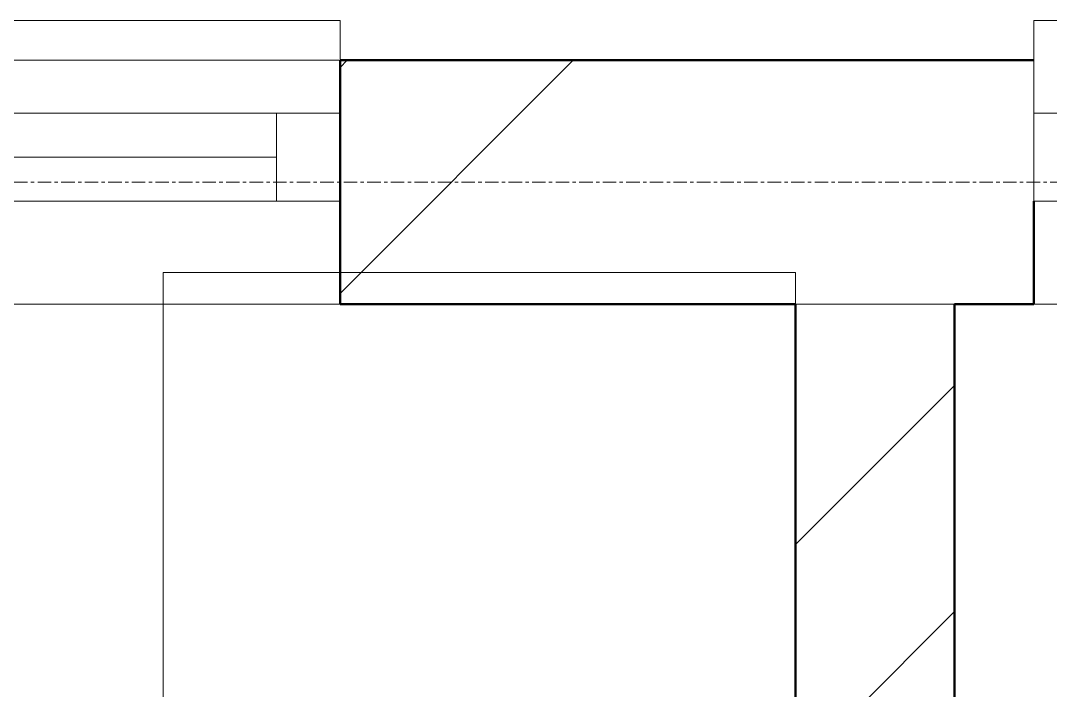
# Model space of a CAD drawing. Header units: inches. Extents: x 22 to 382261, y 22 to 371281.
# Drawn here: x 112073 to 113045, y 68201 to 68834 of the extents above; entities that cross this region are included whole.
import ezdxf

# ---------------------------------------------------------------- set-up
doc = ezdxf.new("R2010")
doc.units = ezdxf.units.IN
doc.header["$MEASUREMENT"] = 0
doc.linetypes.add('Grid Line 1_2_', pattern=[22.225, 12.7, -3.175, 3.175, -3.175])
for name, color, linetype, lineweight in [('A-FLOR', 192, 'Continuous', 9), ('A-GLAZ', 151, 'Continuous', 9), ('A-GLAZ-SILL', 1, 'Continuous', 9), ('A-WALL', 113, 'Continuous', 9), ('A-WALL-PATT', 111, 'Continuous', 9), ('I-WALL', 2, 'Continuous', 9), ('Q-CASE', 31, 'Continuous', 9), ('S-GRID', 1, 'Continuous', 9)]:
    doc.layers.add(name, color=color, linetype=linetype, lineweight=lineweight)
pattern_1 = [(45, (101903.7, 56557.85), (-440.033, 440.033), []), (45, (101903.7, 57224.6), (-440.033, 440.033), [])]

# ---------------------------------------------------------------- blocks, each defined once
blk = doc.blocks.new('Dbl Plain - 1200 by 600-438114-01-GROUND FLOOR FURNITURE PLAN')
at = {"layer": 'A-GLAZ'}
for p, q in [((-885, 9.54), (315, 9.54)), ((-885, -73.46), (-885, 9.54)), ((-825, 9.54), (-825, -73.46)), ((-825, -31.96), (-310, -31.96)), ((315, -73.46), (-885, -73.46))]:
    blk.add_line(p, q, dxfattribs=at)
at = {"layer": 'A-GLAZ-SILL'}
for p, q in [((-885, -160.96), (-885, -124.71)), ((315, -160.96), (-885, -160.96))]:
    blk.add_line(p, q, dxfattribs=at)
blk = doc.blocks.new('Windows_Sgl_Plain - 750 by 600-438113-01-GROUND FLOOR FURNITURE PLAN')
at = {"layer": 'A-GLAZ'}
for p, q in [((-375, 9.54), (375, 9.54)), ((-375, -160.96), (-375, 9.54)), ((375, 9.54), (-375, 9.54)), ((-315, -73.46), (-315, 9.54)), ((315, 9.54), (315, -73.46)), ((375, 9.54), (375, -160.96)), ((-375, -73.46), (-375, -25.46)), ((375, -25.46), (375, -73.46)), ((-315, -31.96), (315, -31.96)), ((375, -73.46), (-375, -73.46)), ((375, -160.96), (-375, -160.96))]:
    blk.add_line(p, q, dxfattribs=at)
at = {"layer": 'A-GLAZ-SILL'}
for p, q in [((-375, -160.96), (-375, -124.71)), ((375, -124.71), (375, -160.96)), ((375, -160.96), (-375, -160.96))]:
    blk.add_line(p, q, dxfattribs=at)
blk = doc.blocks.new('Modern_Vanity_9451 - Modern Vanity-784097-01-GROUND FLOOR FURNITURE PLAN')
at = {"layer": 'Q-CASE'}
for p, q in [((-476.56, 0), (-446.66, 0)), ((-446.66, 0), (-476.56, 0)), ((-446.66, 0), (-476.56, 0)), ((-476.56, 0), (-476.56, -430)), ((-476.56, 0), (-446.66, 0)), ((-446.66, 0), (742.64, 0)), ((-438.46, 0), (-446.66, 0)), ((742.64, 0), (-446.66, 0)), ((-446.66, 0), (742.64, 0)), ((704.54, 0), (-438.46, 0)), ((704.54, 0), (-438.46, 0)), ((-438.46, 0), (704.54, 0)), ((-438.46, 0), (704.54, 0)), ((704.54, 0), (-438.46, 0)), ((-32.06, 0), (-438.46, 0)), ((-438.46, 0), (-32.06, 0)), ((-476.56, -430), (-476.56, -596.9)), ((-476.56, -596.9), (-446.66, -596.9)), ((-446.66, -596.9), (742.64, -596.9))]:
    blk.add_line(p, q, dxfattribs=at)

msp = doc.modelspace()

# ---------------------------------------------------------------- hatches: boundary and pattern name
at = {"layer": 'A-WALL-PATT'}
h = msp.add_hatch(dxfattribs=at)
h.set_pattern_fill('FP_1', color=256, style=0, pattern_type=2)
h.set_pattern_definition(pattern_1)
h.paths.add_polyline_path([(107259.91, 68566.04), (107634.91, 68566.04), (107634.91, 68796.04), (107259.91, 68796.04), (107259.91, 68663.04)])
h.paths.add_polyline_path([(98109.91, 68566.04), (98414.91, 68566.04), (98414.91, 68796.04), (98109.91, 68796.04)])
h.paths.add_polyline_path([(101489.91, 68566.04), (101564.91, 68566.04), (101564.91, 68796.04), (101264.91, 68796.04), (101264.91, 68566.04), (101360.81, 68566.04)])
h.paths.add_polyline_path([(113029.91, 68566.04), (113029.91, 68796.04), (112374.91, 68796.04), (112374.91, 68566.04), (112954.91, 68566.04)])
h.paths.add_polyline_path([(111174.91, 68566.04), (111174.91, 68796.04), (110264.91, 68796.04), (110264.91, 68566.04), (111009.91, 68566.04)])
h.paths.add_polyline_path([(99464.91, 68566.04), (99464.91, 68796.04), (99164.91, 68796.04), (99164.91, 68566.04), (99389.91, 68566.04)])
h.paths.add_polyline_path([(103369.91, 68566.04), (103369.91, 68796.04), (102314.91, 68796.04), (102314.91, 68566.04), (102539.91, 68566.04)])
h.paths.add_polyline_path([(108834.91, 68566.04), (109064.91, 68566.04), (109064.91, 68796.04), (108834.91, 68796.04)])
h.paths.add_polyline_path([(100214.91, 68566.04), (100514.91, 68566.04), (100514.91, 68796.04), (100214.91, 68796.04), (100214.91, 68663.04)])
h.paths.add_polyline_path([(104119.91, 68566.04), (104409.91, 68566.04), (104409.91, 68796.04), (104119.91, 68796.04), (104119.91, 68663.04)])
h.paths.add_polyline_path([(106509.91, 68566.04), (106509.91, 68796.04), (106209.91, 68796.04), (106209.91, 68566.04)])
h.paths.add_polyline_path([(105309.91, 68566.04), (105459.91, 68566.04), (105459.91, 68796.04), (105159.91, 68796.04), (105159.91, 68566.04)])
h = msp.add_hatch(dxfattribs=at)
h.set_pattern_fill('FP_1', color=256, style=0, pattern_type=2)
h.set_pattern_definition(pattern_1)
h.paths.add_polyline_path([(112954.91, 66441.04), (112954.91, 66541.04), (112804.91, 66541.04), (112804.91, 66441.04)])
h.paths.add_polyline_path([(112954.91, 67291.04), (112954.91, 68566.04), (112804.91, 68566.04), (112804.91, 67291.04)])

# ---------------------------------------------------------------- linework, layer by layer
at = {"layer": 'A-FLOR'}
for p, q in [((112208.01, 68566.04), (109064.91, 68566.04)), ((112954.91, 68566.04), (112804.91, 68566.04))]:
    msp.add_line(p, q, dxfattribs=at)
at = {"layer": 'A-WALL', "lineweight": 50}
for p, q in [((112804.91, 68566.04), (112804.91, 67291.04)), ((112954.91, 67291.04), (112954.91, 68566.04))]:
    msp.add_line(p, q, dxfattribs=at)
at = {"layer": 'I-WALL'}
for p, q in [((107634.91, 68796.04), (112374.91, 68796.04)), ((112374.91, 68566.04), (112208.01, 68566.04)), ((113570.99, 68566.04), (113029.91, 68566.04))]:
    msp.add_line(p, q, dxfattribs=at)
at = {"layer": 'I-WALL', "lineweight": 50}
for p, q in [((113029.91, 68796.04), (112374.91, 68796.04)), ((112374.91, 68796.04), (112374.91, 68566.04)), ((113029.91, 68566.04), (113029.91, 68663.04)), ((112374.91, 68566.04), (112804.91, 68566.04)), ((112954.91, 68566.04), (113029.91, 68566.04))]:
    msp.add_line(p, q, dxfattribs=at)
at = {"layer": 'S-GRID', "linetype": 'Grid Line 1_2_'}
msp.add_line((88819.91, 68681.04), (127085.51, 68681.04), dxfattribs=at)

# ---------------------------------------------------------------- block references
at = {"layer": 'A-GLAZ', "rotation": 180}
msp.add_blockref('Windows_Sgl_Plain - 750 by 600-438113-01-GROUND FLOOR FURNITURE PLAN', (113404.91, 68672.59), dxfattribs=at)
at = {"layer": 'A-GLAZ-SILL', "rotation": 180}
msp.add_blockref('Dbl Plain - 1200 by 600-438114-01-GROUND FLOOR FURNITURE PLAN', (111489.91, 68672.59), dxfattribs=at)
at = {"layer": 'Q-CASE', "rotation": 270.0000000000001}
msp.add_blockref('Modern_Vanity_9451 - Modern Vanity-784097-01-GROUND FLOOR FURNITURE PLAN', (112804.91, 68119.38), dxfattribs=at)

doc.saveas('drawing.dxf')
